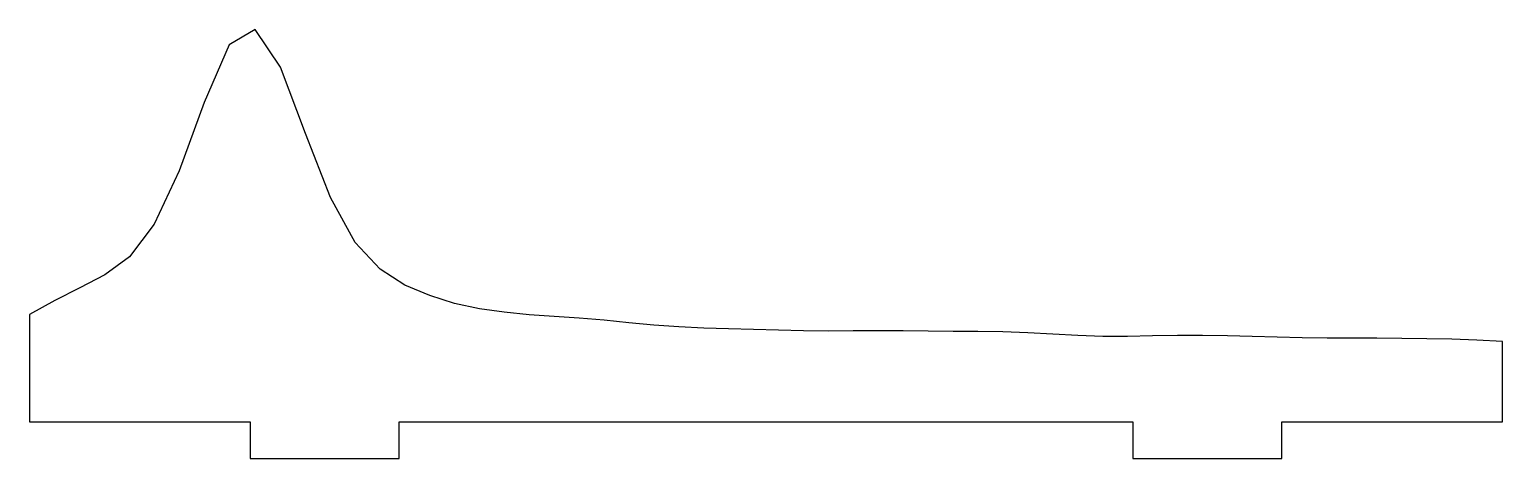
# Model space of a CAD drawing. Header units: metres. Extents: x 0 to 120, y -3 to 32.
import ezdxf

# ---------------------------------------------------------------- set-up
doc = ezdxf.new("R2010")
doc.units = ezdxf.units.M

msp = doc.modelspace()

# ---------------------------------------------------------------- linework, layer by layer
for p, q in [((18.33, 31.95), (16.21, 30.68)), ((20.41, 28.88), (18.33, 31.95)), ((16.21, 30.68), (14.17, 25.98)), ((22.44, 23.46), (20.41, 28.88)), ((14.17, 25.98), (12.13, 20.41)), ((24.47, 18.22), (22.44, 23.46)), ((12.13, 20.41), (10.1, 16.06)), ((26.5, 14.55), (24.47, 18.22)), ((10.1, 16.06), (8.08, 13.4)), ((28.52, 12.37), (26.5, 14.55)), ((8.08, 13.4), (6.06, 11.91)), ((30.54, 11.08), (28.52, 12.37)), ((4.03, 10.86), (2, 9.83)), ((6.06, 11.91), (4.03, 10.86)), ((32.57, 10.22), (30.54, 11.08)), ((2, 9.83), (-0.07, 8.67)), ((34.6, 9.59), (32.57, 10.22)), ((-0.07, 8.67), (-0.07, -0.07)), ((36.62, 9.15), (34.6, 9.59)), ((38.65, 8.86), (36.62, 9.15)), ((40.68, 8.66), (38.65, 8.86)), ((42.72, 8.52), (40.68, 8.66)), ((44.75, 8.38), (42.72, 8.52)), ((46.79, 8.21), (44.75, 8.38)), ((48.82, 8.01), (46.79, 8.21)), ((50.85, 7.82), (48.82, 8.01)), ((52.89, 7.67), (50.85, 7.82)), ((54.92, 7.57), (52.89, 7.67)), ((56.95, 7.51), (54.92, 7.57)), ((58.98, 7.46), (56.95, 7.51)), ((61.02, 7.41), (58.98, 7.46)), ((63.05, 7.36), (61.02, 7.41)), ((65.09, 7.33), (63.05, 7.36)), ((67.12, 7.34), (65.09, 7.33)), ((69.15, 7.36), (67.12, 7.34)), ((71.19, 7.36), (69.15, 7.36)), ((73.22, 7.32), (71.19, 7.36)), ((75.26, 7.3), (73.22, 7.32)), ((77.29, 7.29), (75.26, 7.3)), ((79.32, 7.27), (77.29, 7.29)), ((81.36, 7.2), (79.32, 7.27)), ((83.39, 7.09), (81.36, 7.2)), ((85.43, 6.96), (83.39, 7.09)), ((87.46, 6.89), (85.43, 6.96)), ((89.49, 6.9), (87.46, 6.89)), ((91.52, 6.94), (89.49, 6.9)), ((93.56, 6.98), (91.52, 6.94)), ((95.59, 6.98), (93.56, 6.98)), ((97.63, 6.94), (95.59, 6.98)), ((99.66, 6.88), (97.63, 6.94)), ((101.7, 6.82), (99.66, 6.88)), ((103.73, 6.78), (101.7, 6.82)), ((105.76, 6.76), (103.73, 6.78)), ((107.8, 6.75), (105.76, 6.76)), ((109.83, 6.74), (107.8, 6.75)), ((113.9, 6.7), (109.83, 6.74)), ((115.93, 6.66), (113.9, 6.7)), ((117.97, 6.59), (115.93, 6.66)), ((120.08, 6.47), (117.97, 6.59)), ((120.08, -0.07), (120.08, 6.47)), ((-0.07, -0.07), (17.93, -0.07)), ((17.93, -0.07), (17.93, -3.08)), ((30.07, -3.08), (30.07, -0.07)), ((30.07, -0.07), (89.92, -0.07)), ((89.92, -0.07), (89.92, -3.08)), ((102.08, -3.08), (102.08, -0.07)), ((102.08, -0.07), (120.08, -0.07)), ((17.93, -3.08), (30.07, -3.08)), ((89.92, -3.08), (102.08, -3.08))]:
    msp.add_line(p, q)

doc.saveas('drawing.dxf')
